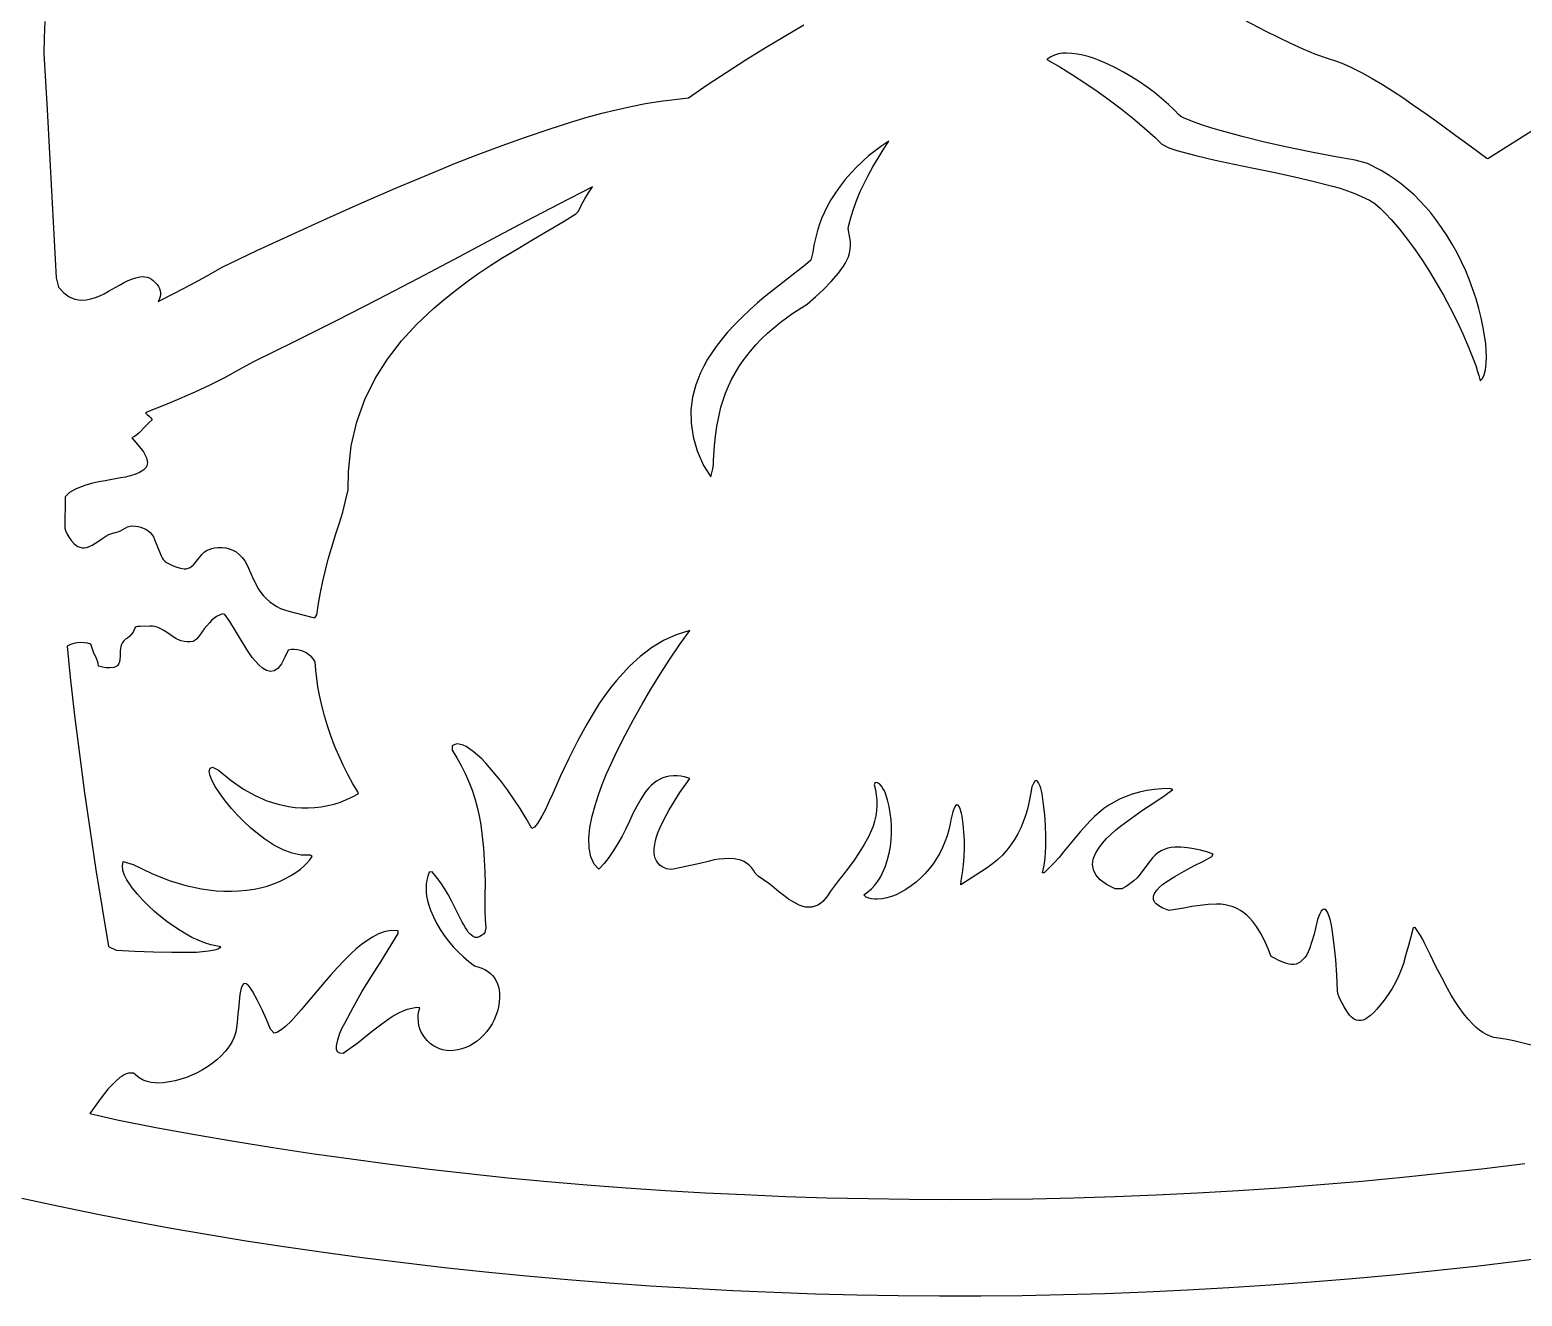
# Model space of a CAD drawing. Extents: x 0.2 to 24.2, y 0.4 to 12.4.
# Drawn here: x 7.4 to 15.11, y 0.4 to 6.94 of the extents above; entities that cross this region are included whole.
import ezdxf

# ---------------------------------------------------------------- set-up
doc = ezdxf.new("R2010")
doc.units = 0
doc.linetypes.add('0', pattern=[0])
doc.layers.add('1', color=7, linetype='0')

msp = doc.modelspace()

# ---------------------------------------------------------------- linework, layer by layer
at = {"layer": '1'}
for points in [[(13.352924, 7.160322), (13.785542, 6.933088), (13.848286, 6.900923), (13.911518, 6.870222), (13.975727, 6.841047), (14.040424, 6.813368), (14.106098, 6.791456), (14.150288, 6.778334), (14.18642, 6.76399), (14.223286, 6.74748), (14.278706, 6.718977), (14.333149, 6.688978), (14.38686, 6.657484), (14.439594, 6.624586), (14.491352, 6.590223), (14.542377, 6.554487), (14.617329, 6.501661), (14.691547, 6.448256), (14.765766, 6.39427), (14.839252, 6.339735), (14.925434, 6.277662), (14.930805, 6.275953), (15.187641, 6.436445)], [(7.48061, 6.983046), (7.477192, 6.900312), (7.475239, 6.817518), (7.492085, 6.527815), (7.508442, 6.238081), (7.524067, 5.948286), (7.539204, 5.658491), (7.550678, 5.61067), (7.578266, 5.58116), (7.606586, 5.560804), (7.635151, 5.548628), (7.664204, 5.543592), (7.693256, 5.54463), (7.71767, 5.550123), (7.74184, 5.557356), (7.765034, 5.566328), (7.787739, 5.576979), (7.809711, 5.589247), (7.866352, 5.621473), (7.886127, 5.633162), (7.906635, 5.643354), (7.927876, 5.652021), (7.949604, 5.659071), (7.971821, 5.664473), (7.984028, 5.665449), (7.996235, 5.664747), (8.008198, 5.662367), (8.019672, 5.658339), (8.030659, 5.652754), (8.040668, 5.645735), (8.061176, 5.624281), (8.068256, 5.614637), (8.073383, 5.603956), (8.076801, 5.592543), (8.078266, 5.580732), (8.077534, 5.56883), (8.074848, 5.557234), (8.070454, 5.546217), (8.066547, 5.53694), (8.150043, 5.579176), (8.232807, 5.622816), (8.314838, 5.66783), (8.396137, 5.714247), (8.396626, 5.71443), (8.575581, 5.799665), (8.755268, 5.883314), (8.935932, 5.965345), (9.117085, 6.045759), (9.298969, 6.124556), (9.481586, 6.201704), (9.600727, 6.250471), (9.7206, 6.297377), (9.841206, 6.34239), (9.962543, 6.385511), (10.084614, 6.42668), (10.207172, 6.465956), (10.281147, 6.488142), (10.355854, 6.508467), (10.431049, 6.52696), (10.506489, 6.543623), (10.582417, 6.558424), (10.658588, 6.571333), (10.80312, 6.588179), (10.900043, 6.654799), (10.997944, 6.719893), (11.097065, 6.783491), (11.196918, 6.845503), (11.297749, 6.905989), (11.399555, 6.964888)], [(15.168842, 1.693434), (15.099751, 1.710463), (15.065815, 1.718641), (15.031635, 1.725569), (14.997456, 1.731184), (14.962788, 1.735548), (14.942768, 1.743025), (14.923481, 1.752089), (14.90517, 1.762709), (14.887592, 1.774824), (14.871235, 1.788313), (14.855854, 1.803083), (14.830219, 1.831373), (14.806049, 1.860792), (14.7831, 1.891279), (14.761616, 1.922804), (14.741596, 1.955275), (14.723042, 1.98863), (14.692768, 2.045912), (14.662983, 2.103559), (14.634174, 2.161543), (14.605854, 2.219893), (14.594868, 2.241896), (14.582661, 2.26338), (14.569721, 2.284254), (14.555561, 2.304457), (14.54604, 2.302565), (14.533588, 2.256544), (14.521137, 2.210554), (14.508442, 2.164656), (14.495502, 2.118788), (14.48354, 2.085066), (14.469379, 2.052076), (14.453754, 2.019911), (14.436176, 1.988691), (14.416889, 1.958479), (14.395893, 1.929396), (14.373432, 1.901564), (14.35854, 1.882917), (14.342182, 1.865583), (14.324604, 1.849592), (14.305561, 1.835127), (14.296284, 1.829512), (14.28603, 1.825666), (14.275288, 1.823744), (14.264301, 1.823774), (14.253559, 1.825758), (14.243305, 1.829664), (14.234028, 1.83534), (14.225727, 1.842604), (14.217182, 1.85121), (14.20229, 1.872145), (14.188862, 1.893995), (14.176655, 1.916609), (14.165913, 1.939955), (14.156635, 1.963942), (14.15395, 1.978407), (14.15102, 2.0576), (14.145405, 2.136641), (14.137836, 2.215498), (14.127583, 2.294081), (14.12392, 2.316908), (14.118793, 2.33946), (14.111958, 2.361586), (14.103901, 2.383223), (14.096821, 2.394117), (14.088764, 2.399061), (14.080463, 2.397383), (14.071186, 2.38838), (14.06142, 2.371351), (14.051167, 2.345564), (14.043354, 2.307173), (14.033833, 2.269117), (14.022846, 2.231489), (14.010395, 2.194319), (14.003803, 2.178541), (13.995747, 2.163527), (13.985981, 2.149488), (13.974751, 2.13661), (13.962299, 2.124983), (13.951801, 2.119429), (13.940571, 2.115522), (13.928852, 2.113386), (13.916889, 2.113081), (13.90517, 2.114576), (13.893696, 2.117872), (13.872944, 2.125624), (13.85268, 2.13423), (13.832661, 2.14369), (13.813129, 2.153975), (13.79726, 2.194502), (13.779194, 2.234053), (13.75893, 2.272505), (13.736469, 2.309736), (13.715717, 2.337172), (13.702045, 2.353041), (13.686909, 2.367628), (13.670795, 2.380751), (13.653217, 2.392317), (13.634907, 2.402235), (13.61562, 2.410414), (13.5956, 2.416822), (13.575092, 2.421339), (13.55434, 2.423994), (13.529194, 2.425245), (13.487202, 2.422773), (13.44521, 2.418348), (13.403461, 2.41197), (13.362202, 2.403639), (13.283833, 2.391737), (13.266254, 2.397993), (13.249165, 2.406019), (13.233051, 2.415693), (13.218159, 2.426954), (13.212299, 2.433455), (13.208149, 2.440992), (13.205463, 2.449263), (13.204487, 2.457899), (13.205219, 2.466536), (13.21059, 2.48036), (13.222553, 2.496901), (13.236225, 2.512037), (13.251606, 2.525618), (13.268208, 2.537489), (13.315571, 2.567305), (13.363667, 2.595594), (13.412739, 2.622328), (13.462788, 2.647444), (13.506733, 2.671217), (13.513325, 2.683424), (13.48061, 2.694105), (13.447407, 2.703047), (13.413715, 2.710249), (13.37978, 2.71562), (13.3456, 2.719221), (13.315571, 2.719007), (13.296772, 2.717421), (13.278461, 2.713575), (13.260639, 2.707594), (13.243793, 2.699507), (13.227924, 2.689436), (13.213276, 2.677534), (13.200336, 2.664015), (13.187397, 2.648634), (13.150532, 2.59828), (13.136127, 2.578901), (13.120014, 2.560865), (13.102436, 2.544294), (13.083393, 2.52931), (13.063129, 2.516066), (13.041889, 2.504622), (13.006977, 2.503401), (12.962543, 2.526289), (12.92934, 2.550611), (12.906879, 2.576063), (12.894184, 2.602583), (12.890034, 2.629866), (12.89394, 2.657759), (12.904682, 2.686079), (12.921772, 2.714613), (12.941547, 2.739515), (12.962788, 2.763288), (12.985493, 2.785841), (13.009174, 2.807081), (13.034077, 2.826979), (13.090473, 2.868788), (13.147846, 2.909407), (13.205952, 2.948744), (13.265034, 2.98683), (13.305073, 3.016218), (13.287006, 3.022474), (13.247944, 3.020948), (13.209126, 3.017134), (13.170551, 3.011), (13.132465, 3.002638), (13.094868, 2.992018), (13.058002, 2.9792), (13.029438, 2.966322), (13.001606, 2.951765), (12.974751, 2.935591), (12.949116, 2.91783), (12.924213, 2.898542), (12.900776, 2.877821), (12.878559, 2.855726), (12.860249, 2.836683), (12.84267, 2.817244), (12.825336, 2.797346), (12.808491, 2.777052), (12.740864, 2.694166), (12.716938, 2.666029), (12.692036, 2.638655), (12.666401, 2.612043), (12.63979, 2.586256), (12.631489, 2.586287), (12.637348, 2.608961), (12.641987, 2.635298), (12.645649, 2.664686), (12.648579, 2.71977), (12.649311, 2.774946), (12.647602, 2.830091), (12.64394, 2.885145), (12.637592, 2.939955), (12.629292, 2.99449), (12.626118, 3.009047), (12.622211, 3.02339), (12.617329, 3.037458), (12.611713, 3.051222), (12.605366, 3.060163), (12.598774, 3.063093), (12.591694, 3.059462), (12.584614, 3.048597), (12.57729, 3.029921), (12.569721, 2.990736), (12.560932, 2.947981), (12.553364, 2.914869), (12.543842, 2.882246), (12.532368, 2.850203), (12.519184, 2.818892), (12.504047, 2.788404), (12.487202, 2.758833), (12.468891, 2.730268), (12.447407, 2.703535), (12.424458, 2.678205), (12.399555, 2.654402), (12.373432, 2.632215), (12.346088, 2.611738), (12.31728, 2.593061), (12.21059, 2.524977), (12.212543, 2.5446), (12.219379, 2.586164), (12.224262, 2.627974), (12.227436, 2.669966), (12.228901, 2.712049), (12.228413, 2.754164), (12.226215, 2.796217), (12.222309, 2.838118), (12.21645, 2.879835), (12.214008, 2.892469), (12.210835, 2.904921), (12.206684, 2.917097), (12.201557, 2.928938), (12.195698, 2.935835), (12.18935, 2.937086), (12.182758, 2.932203), (12.175678, 2.920546), (12.168598, 2.900862), (12.162739, 2.880812), (12.157856, 2.860426), (12.154194, 2.839827), (12.147602, 2.80821), (12.138813, 2.777052), (12.128071, 2.746534), (12.11562, 2.71678), (12.100971, 2.687849), (12.084858, 2.659925), (12.066792, 2.633101), (12.047016, 2.607466), (12.025776, 2.583143), (12.002827, 2.560255), (11.978657, 2.538832), (11.953266, 2.518995), (11.926411, 2.500837), (11.898579, 2.484449), (11.875874, 2.473372), (11.852436, 2.464308), (11.828266, 2.45735), (11.803608, 2.452528), (11.778461, 2.449934), (11.763569, 2.4503), (11.74892, 2.452406), (11.734516, 2.45619), (11.7206, 2.461592), (11.709858, 2.472273), (11.729877, 2.487654), (11.748432, 2.504683), (11.765522, 2.523237), (11.780903, 2.543196), (11.794575, 2.564405), (11.806293, 2.586683), (11.821186, 2.621473), (11.83144, 2.654615), (11.839741, 2.688307), (11.846088, 2.722456), (11.850239, 2.75691), (11.852192, 2.791548), (11.852192, 2.826246), (11.849995, 2.860884), (11.845844, 2.895338), (11.839497, 2.929457), (11.831196, 2.963148), (11.820698, 2.99626), (11.815083, 3.009657), (11.808002, 3.022413), (11.799702, 3.034376), (11.79018, 3.045393), (11.77895, 3.051893), (11.767719, 3.052626), (11.76186, 3.041548), (11.768696, 3.015272), (11.773335, 2.988508), (11.77602, 2.9615), (11.776264, 2.93434), (11.774555, 2.90724), (11.770893, 2.880384), (11.76479, 2.853895), (11.756733, 2.827955), (11.746723, 2.802748), (11.734516, 2.775434), (11.711079, 2.733107), (11.685932, 2.691755), (11.658833, 2.651533), (11.630512, 2.61244), (11.600239, 2.574568), (11.578754, 2.547194), (11.558002, 2.519392), (11.537495, 2.491224), (11.517719, 2.462629), (11.508198, 2.449751), (11.497211, 2.438215), (11.48476, 2.428205), (11.471088, 2.419935), (11.45644, 2.413496), (11.441059, 2.40901), (11.424213, 2.408308), (11.407368, 2.409986), (11.390766, 2.413984), (11.375141, 2.42021), (11.347553, 2.434797), (11.320942, 2.451124), (11.295551, 2.469099), (11.271137, 2.48863), (11.245014, 2.509962), (11.218403, 2.530592), (11.191303, 2.550459), (11.163471, 2.569593), (11.148579, 2.585554), (11.13979, 2.600142), (11.129292, 2.613539), (11.117085, 2.625532), (11.103657, 2.635939), (11.089008, 2.644575), (11.073383, 2.65135), (11.057026, 2.656141), (11.04018, 2.658888), (11.014301, 2.660048), (10.988422, 2.659468), (10.962543, 2.657148), (10.936909, 2.65312), (10.911518, 2.647352), (10.862934, 2.635359), (10.814106, 2.624037), (10.765278, 2.613295), (10.716206, 2.603224), (10.689838, 2.607008), (10.667377, 2.618086), (10.655903, 2.626875), (10.646137, 2.637342), (10.638081, 2.649275), (10.631977, 2.662336), (10.628071, 2.676191), (10.626606, 2.690474), (10.627094, 2.711348), (10.629292, 2.73213), (10.633198, 2.752638), (10.638813, 2.772779), (10.645893, 2.792433), (10.656879, 2.820143), (10.679829, 2.866835), (10.704731, 2.91258), (10.731342, 2.957319), (10.759907, 3.000959), (10.789936, 3.04347), (10.809956, 3.072737), (10.7831, 3.082167), (10.764057, 3.085249), (10.745014, 3.086744), (10.725971, 3.086653), (10.706684, 3.084944), (10.687885, 3.081648), (10.670795, 3.076185), (10.654438, 3.069044), (10.638813, 3.060286), (10.624165, 3.049971), (10.610737, 3.038252), (10.59853, 3.02519), (10.580708, 3.003248), (10.558002, 2.967146), (10.536518, 2.930098), (10.516987, 2.892164), (10.49892, 2.853437), (10.48061, 2.814405), (10.460835, 2.776075), (10.439594, 2.738508), (10.417133, 2.701796), (10.393208, 2.665937), (10.368549, 2.63484), (10.341694, 2.605024), (10.316303, 2.630354), (10.299702, 2.66905), (10.290913, 2.714064), (10.289692, 2.764662), (10.295307, 2.820143), (10.307026, 2.879835), (10.322163, 2.934553), (10.339252, 2.988661), (10.35854, 3.042097), (10.379536, 3.094801), (10.402485, 3.146711), (10.4352, 3.216993), (10.47646, 3.297895), (10.519428, 3.377943), (10.564106, 3.457075), (10.610249, 3.535322), (10.6581, 3.612623), (10.707417, 3.688948), (10.758198, 3.764265), (10.810444, 3.838545), (10.740376, 3.816023), (10.674458, 3.785444), (10.61269, 3.747694), (10.554585, 3.703596), (10.500141, 3.654066), (10.465961, 3.617872), (10.433002, 3.580366), (10.401752, 3.541639), (10.371723, 3.501722), (10.343403, 3.460676), (10.316792, 3.418592), (10.278461, 3.354689), (10.231342, 3.266432), (10.18642, 3.177076), (10.143452, 3.086683), (10.10268, 2.995314), (10.085346, 2.955793), (10.066792, 2.916975), (10.046528, 2.87892), (10.024799, 2.841658), (10.008686, 2.821882), (9.994526, 2.815596), (9.965717, 2.867201), (9.9352, 2.917799), (9.902729, 2.967268), (9.868793, 3.015608), (9.833149, 3.062727), (9.795795, 3.108564), (9.756977, 3.15309), (9.736469, 3.174574), (9.714985, 3.194777), (9.692036, 3.213606), (9.66811, 3.231001), (9.65517, 3.238813), (9.641254, 3.244947), (9.62685, 3.249342), (9.611958, 3.251905), (9.596821, 3.249647), (9.583393, 3.242109), (9.584126, 3.219923), (9.60854, 3.180677), (9.630756, 3.140333), (9.651264, 3.098951), (9.669819, 3.056654), (9.686176, 3.013533), (9.700581, 2.969679), (9.713032, 2.925154), (9.723042, 2.88014), (9.731098, 2.834669), (9.738911, 2.774336), (9.745258, 2.713789), (9.749653, 2.65312), (9.752338, 2.592329), (9.753315, 2.531477), (9.752583, 2.470625), (9.752094, 2.428724), (9.752583, 2.386824), (9.754292, 2.344954), (9.757221, 2.303144), (9.753071, 2.278852), (9.745014, 2.270277), (9.735981, 2.263014), (9.725727, 2.257215), (9.714741, 2.253035), (9.703266, 2.253279), (9.692768, 2.257826), (9.683002, 2.263899), (9.674458, 2.271376), (9.666889, 2.280073), (9.660786, 2.289778), (9.651997, 2.303297), (9.64394, 2.317122), (9.636127, 2.331251), (9.629047, 2.345655), (9.580463, 2.441938), (9.563618, 2.473921), (9.544819, 2.504988), (9.524799, 2.535048), (9.503071, 2.564039), (9.479877, 2.591841), (9.464497, 2.589796), (9.457661, 2.569746), (9.452778, 2.549208), (9.449848, 2.528303), (9.448627, 2.507185), (9.44936, 2.486067), (9.452045, 2.465101), (9.45644, 2.444441), (9.463032, 2.418776), (9.471577, 2.393049), (9.486469, 2.359114), (9.503559, 2.326063), (9.522358, 2.29405), (9.542866, 2.263136), (9.565083, 2.233473), (9.589008, 2.205091), (9.614643, 2.178175), (9.641743, 2.152723), (9.670063, 2.128859), (9.699848, 2.106642), (9.720844, 2.098951), (9.736958, 2.094099), (9.752338, 2.087324), (9.766743, 2.078749), (9.779926, 2.068495), (9.791889, 2.056684), (9.802143, 2.043531), (9.810932, 2.029219), (9.817768, 2.013929), (9.822895, 1.997938), (9.825825, 1.981428), (9.828022, 1.962111), (9.828754, 1.94206), (9.826557, 1.91844), (9.822651, 1.895063), (9.817036, 1.872053), (9.809467, 1.849562), (9.80019, 1.827742), (9.789448, 1.806684), (9.776752, 1.786543), (9.762836, 1.767408), (9.747456, 1.749434), (9.73061, 1.73271), (9.712543, 1.71736), (9.694477, 1.704634), (9.67519, 1.693617), (9.654926, 1.684462), (9.63393, 1.677198), (9.612446, 1.671888), (9.590473, 1.668623), (9.571918, 1.668013), (9.553608, 1.669477), (9.535297, 1.672926), (9.517719, 1.678389), (9.500629, 1.685743), (9.484516, 1.694929), (9.469624, 1.705824), (9.455952, 1.718306), (9.443745, 1.732222), (9.433247, 1.747389), (9.424213, 1.763624), (9.417133, 1.780745), (9.412251, 1.798536), (9.409077, 1.816786), (9.407856, 1.835249), (9.408833, 1.853743), (9.411762, 1.871992), (9.416889, 1.889814), (9.400532, 1.890333), (9.376118, 1.886122), (9.351948, 1.879896), (9.32851, 1.871687), (9.306049, 1.861555), (9.284321, 1.849592), (9.263569, 1.835859), (9.221333, 1.805067), (9.179585, 1.773603), (9.138569, 1.741499), (9.097797, 1.708723), (9.020893, 1.654127), (9.003315, 1.654585), (8.99184, 1.661665), (8.986225, 1.674818), (8.985981, 1.693403), (8.993305, 1.723829), (9.002827, 1.753584), (9.014545, 1.782515), (9.028706, 1.810469), (9.072407, 1.891401), (9.118061, 1.971205), (9.165668, 2.049849), (9.215229, 2.127241), (9.305561, 2.272749), (9.305561, 2.287184), (9.272358, 2.288801), (9.238422, 2.283064), (9.203754, 2.270674), (9.172993, 2.254255), (9.143452, 2.235884), (9.115131, 2.21562), (9.088032, 2.193556), (9.062641, 2.169783), (9.026752, 2.134321), (8.991596, 2.097853), (8.957661, 2.060438), (8.924702, 2.022108), (8.829975, 1.909132), (8.804829, 1.87892), (8.778706, 1.849562), (8.751606, 1.821058), (8.72353, 1.79347), (8.701557, 1.775679), (8.681782, 1.763929), (8.664448, 1.758802), (8.645649, 1.779799), (8.624897, 1.829878), (8.602436, 1.879255), (8.57851, 1.92787), (8.552876, 1.97563), (8.546284, 1.986372), (8.538715, 1.996382), (8.53017, 2.005537), (8.520649, 2.013746), (8.512836, 2.015791), (8.506245, 2.013197), (8.500629, 2.006361), (8.49477, 1.991011), (8.490376, 1.975172), (8.48769, 1.958998), (8.486225, 1.94264), (8.482319, 1.899946), (8.477924, 1.857283), (8.473042, 1.81465), (8.46767, 1.772108), (8.462543, 1.752638), (8.455708, 1.733656), (8.447163, 1.715315), (8.437153, 1.697737), (8.425922, 1.681044), (8.413227, 1.665358), (8.391254, 1.641493), (8.368793, 1.621107), (8.345112, 1.602064), (8.32021, 1.584486), (8.294575, 1.568434), (8.267719, 1.553938), (8.240131, 1.541059), (8.212055, 1.529829), (8.183247, 1.520338), (8.153706, 1.512556), (8.12392, 1.506544), (8.093891, 1.502333), (8.072407, 1.500959), (8.050678, 1.501692), (8.029194, 1.504499), (8.008198, 1.509352), (7.98769, 1.516249), (7.967182, 1.527632), (7.938129, 1.55113), (7.925678, 1.552351), (7.913227, 1.551466), (7.90102, 1.548475), (7.889545, 1.543501), (7.879047, 1.536634), (7.868305, 1.52928), (7.846577, 1.51042), (7.825825, 1.4904), (7.806538, 1.469252), (7.788227, 1.447065), (7.771137, 1.423872), (7.713276, 1.34358), (7.853657, 1.31056), (8.054096, 1.27223), (8.255024, 1.235762), (8.455952, 1.201185), (8.657612, 1.168501), (8.859272, 1.137739), (9.06142, 1.108839), (9.263569, 1.081831), (9.466206, 1.056746), (9.668842, 1.033552), (9.871967, 1.012251), (10.075092, 0.992872), (10.278461, 0.975386), (10.481831, 0.959822), (10.685444, 0.94618), (10.889301, 0.934431), (11.093159, 0.924604), (11.305561, 0.915785), (11.518208, 0.908918), (11.730854, 0.903944), (11.943501, 0.900892), (12.156147, 0.899794), (12.368793, 0.900618), (12.581196, 0.903364), (12.793842, 0.908033), (13.006489, 0.914625), (13.218891, 0.92314), (13.431293, 0.933577), (13.643696, 0.945936), (13.855854, 0.960249), (14.067768, 0.976454), (14.279682, 0.994581), (14.491352, 1.014631), (14.702778, 1.036604), (14.914204, 1.060469), (15.121479, 1.086256)], [(15.292866, 0.606459), (15.081196, 0.579298), (14.869038, 0.55406), (14.656879, 0.530745), (14.444477, 0.509321), (14.232075, 0.48982), (14.019184, 0.472242), (13.806293, 0.456587), (13.593159, 0.442823), (13.380024, 0.431013), (13.166889, 0.421125), (12.95351, 0.41313), (12.740131, 0.407087), (12.526752, 0.402967), (12.313374, 0.40077), (12.099751, 0.400465), (11.886372, 0.402113), (11.672993, 0.405684), (11.45937, 0.411177), (11.246235, 0.418623), (11.032856, 0.427961), (10.819721, 0.439222), (10.606586, 0.452406), (10.393696, 0.467512), (10.180805, 0.484541), (9.968159, 0.503492), (9.755756, 0.524336), (9.543598, 0.547132), (9.33144, 0.571821), (9.11977, 0.598402), (8.9081, 0.626936), (8.713764, 0.654982), (8.519672, 0.684919), (8.325825, 0.716749), (8.132221, 0.750502), (7.939106, 0.786146), (7.746235, 0.823652), (7.553852, 0.863081), (7.361958, 0.904371)]]:
    msp.add_lwpolyline(points, dxfattribs=at)
for points in [[(13.2477, 6.349867), (13.284565, 6.329786), (13.325336, 6.316908), (13.423725, 6.290876), (13.522358, 6.266981), (13.621723, 6.245222), (13.721577, 6.225599), (13.824116, 6.205244), (13.926167, 6.182966), (14.027729, 6.158827), (14.129047, 6.132826), (14.16811, 6.12129), (14.206928, 6.108229), (14.245014, 6.093641), (14.282612, 6.077559), (14.319477, 6.060041), (14.347309, 6.041975), (14.375141, 6.018446), (14.403461, 5.991285), (14.432514, 5.960768), (14.475483, 5.909498), (14.516987, 5.856855), (14.556538, 5.8029), (14.594379, 5.747663), (14.630512, 5.691236), (14.664692, 5.63368), (14.701801, 5.569166), (14.737202, 5.503584), (14.770649, 5.437056), (14.802143, 5.369581), (14.831928, 5.301252), (14.859516, 5.2321), (14.868305, 5.206343), (14.876606, 5.180342), (14.884174, 5.154127), (14.890766, 5.127729), (14.902973, 5.138777), (14.912495, 5.157881), (14.919331, 5.18434), (14.922504, 5.217604), (14.923725, 5.25099), (14.922993, 5.284376), (14.920307, 5.317671), (14.915913, 5.350782), (14.907368, 5.40135), (14.89687, 5.451582), (14.884418, 5.501387), (14.870014, 5.550673), (14.854145, 5.599409), (14.836079, 5.647505), (14.816547, 5.694868), (14.795063, 5.741499), (14.77187, 5.787275), (14.746967, 5.832167), (14.720356, 5.876081), (14.69228, 5.918959), (14.662495, 5.960768), (14.636372, 5.994123), (14.609028, 6.026289), (14.580219, 6.057203), (14.549946, 6.086805), (14.518452, 6.115065), (14.485737, 6.14192), (14.451801, 6.16728), (14.416889, 6.191145), (14.381001, 6.213453), (14.3102, 6.24922), (14.245258, 6.266615), (14.128071, 6.287001), (14.011127, 6.309431), (13.894672, 6.333845), (13.778706, 6.360304), (13.663227, 6.388716), (13.548237, 6.419142), (13.500385, 6.432875), (13.453022, 6.448347), (13.406147, 6.465528), (13.360004, 6.484419), (13.345844, 6.491804), (13.333637, 6.502211), (13.31728, 6.52046), (13.282612, 6.553389), (13.246723, 6.584974), (13.20937, 6.615126), (13.171284, 6.643843), (13.131733, 6.671095), (13.09145, 6.696791), (13.05019, 6.7209), (13.007954, 6.743422), (12.964985, 6.764296), (12.92104, 6.783522), (12.894428, 6.793684), (12.867573, 6.802198), (12.839985, 6.809065), (12.811909, 6.814253), (12.783833, 6.817762), (12.755512, 6.819532), (12.73476, 6.818342), (12.714497, 6.814802), (12.694477, 6.808943), (12.675434, 6.800825), (12.65395, 6.786207), (12.7206, 6.747908), (12.78603, 6.70793), (12.850727, 6.666304), (12.91396, 6.622999), (12.97646, 6.578108), (13.037495, 6.53163), (13.097553, 6.483595), (13.156147, 6.434034), (13.21352, 6.382978)], [(11.61269, 5.732771), (11.621967, 5.750044), (11.629292, 5.768171), (11.634663, 5.78694), (11.638325, 5.806196), (11.640034, 5.825666), (11.639545, 5.845228), (11.637348, 5.864668), (11.628803, 5.913801), (11.631245, 5.931654), (11.643208, 5.975843), (11.657368, 6.019484), (11.673237, 6.062483), (11.690815, 6.10475), (11.710346, 6.146223), (11.731586, 6.186811), (11.756489, 6.2321), (11.782368, 6.276747), (11.809467, 6.320753), (11.837543, 6.364058), (11.801655, 6.340528), (11.767231, 6.315351), (11.733784, 6.288588), (11.701557, 6.260298), (11.670795, 6.230513), (11.641254, 6.199354), (11.613422, 6.166853), (11.587055, 6.133101), (11.562397, 6.098158), (11.539204, 6.062086), (11.521626, 6.030653), (11.505512, 5.998365), (11.491352, 5.965284), (11.478657, 5.931471), (11.467915, 5.897078), (11.459126, 5.862165), (11.451801, 5.826826), (11.446674, 5.791151), (11.434711, 5.750807), (11.407368, 5.726881), (11.203022, 5.56526), (11.16103, 5.530409), (11.120502, 5.494184), (11.080952, 5.456587), (11.042866, 5.417677), (11.006001, 5.377516), (10.9706, 5.336134), (10.94643, 5.304548), (10.923725, 5.271864), (10.902485, 5.238111), (10.882954, 5.203413), (10.865131, 5.16783), (10.841206, 5.106703), (10.824848, 5.043165), (10.816303, 4.977278), (10.817036, 4.908979), (10.82729, 4.838331), (10.84853, 4.765333), (10.881977, 4.690046), (10.918842, 4.631117), (10.924946, 4.652082), (10.92934, 4.673445), (10.93227, 4.695082), (10.933247, 4.716871), (10.934711, 4.740126), (10.937885, 4.790846), (10.943256, 4.841413), (10.950581, 4.891706), (10.959858, 4.941664), (10.971333, 4.991194), (10.982563, 5.027723), (10.995502, 5.063643), (11.010151, 5.09889), (11.026752, 5.133345), (11.044819, 5.166945), (11.064594, 5.199598), (11.086079, 5.231245), (11.12392, 5.280806), (11.151997, 5.31288), (11.181538, 5.343733), (11.212299, 5.373243), (11.244282, 5.401411), (11.277485, 5.428175), (11.343403, 5.475996), (11.417377, 5.522871), (11.459614, 5.560377), (11.500385, 5.599501), (11.539692, 5.64015), (11.577534, 5.682264), (11.587055, 5.69438), (11.596088, 5.706831), (11.604633, 5.719648)], [(7.584126, 4.366713), (7.587055, 4.354597), (7.596088, 4.336042), (7.606831, 4.318373), (7.618793, 4.30168), (7.632465, 4.286116), (7.64101, 4.278486), (7.650776, 4.272413), (7.661274, 4.268049), (7.672504, 4.265547), (7.683979, 4.264967), (7.69521, 4.26634), (7.706196, 4.269606), (7.725727, 4.27931), (7.74477, 4.290083), (7.763081, 4.301924), (7.780659, 4.314802), (7.795063, 4.324781), (7.810444, 4.33296), (7.826801, 4.339186), (7.843647, 4.343367), (7.857563, 4.346998), (7.870991, 4.352125), (7.883686, 4.358656), (7.895649, 4.36656), (7.9081, 4.372511), (7.921284, 4.376326), (7.934956, 4.377943), (7.948627, 4.377302), (7.962055, 4.374434), (7.975971, 4.371626), (7.989155, 4.367018), (8.00185, 4.360731), (8.013569, 4.352858), (8.024067, 4.343519), (8.033344, 4.332899), (8.041401, 4.32115), (8.047504, 4.308485), (8.080952, 4.222792), (8.085835, 4.213057), (8.092182, 4.204176), (8.099751, 4.196302), (8.108295, 4.18965), (8.125385, 4.179945), (8.143208, 4.171736), (8.161762, 4.165144), (8.180805, 4.160139), (8.200092, 4.156843), (8.210835, 4.157087), (8.221333, 4.159315), (8.231342, 4.163465), (8.240376, 4.169386), (8.248188, 4.176893), (8.292377, 4.23271), (8.303608, 4.242292), (8.315815, 4.250349), (8.328999, 4.256788), (8.342915, 4.261518), (8.357319, 4.264387), (8.376362, 4.266584), (8.395405, 4.266554), (8.414448, 4.264296), (8.433002, 4.25984), (8.451069, 4.253279), (8.468159, 4.244642), (8.48476, 4.230543), (8.499653, 4.214766), (8.512592, 4.197462), (8.523823, 4.178846), (8.532856, 4.159132), (8.544575, 4.132124), (8.556782, 4.10536), (8.569477, 4.078871), (8.582905, 4.052687), (8.595356, 4.034376), (8.609272, 4.017195), (8.624653, 4.001265), (8.641499, 3.986708), (8.659321, 3.973616), (8.67812, 3.962111), (8.698139, 3.952253), (8.718647, 3.944105), (8.739887, 3.937757), (8.85976, 3.90724), (8.874165, 3.902388), (8.884663, 3.918287), (8.893208, 3.976454), (8.903461, 4.034346), (8.91518, 4.091932), (8.928852, 4.149122), (8.943989, 4.205915), (8.960835, 4.262251), (8.98354, 4.337111), (9.00185, 4.39311), (9.018452, 4.449659), (9.033344, 4.506697), (9.046528, 4.564161), (9.048969, 4.65901), (9.062641, 4.791273), (9.09145, 4.915083), (9.133198, 5.030806), (9.186909, 5.138807), (9.250629, 5.239332), (9.322895, 5.332777), (9.401997, 5.419538), (9.486469, 5.4998), (9.54311, 5.547865), (9.601215, 5.594343), (9.660297, 5.639174), (9.720844, 5.682356), (9.782612, 5.723829), (9.845356, 5.763594), (9.923969, 5.811262), (10.003071, 5.858503), (10.082172, 5.905317), (10.161762, 5.951704), (10.222065, 5.989393), (10.235737, 6.002546), (10.251362, 6.035261), (10.268452, 6.067152), (10.287251, 6.098158), (10.307514, 6.128187), (10.134418, 6.039625), (9.962055, 5.949873), (9.79018, 5.858931), (9.619038, 5.766768), (9.408588, 5.654737), (9.197163, 5.544538), (8.98476, 5.436201), (8.771381, 5.329695), (8.55727, 5.22508), (8.483051, 5.183088), (8.407856, 5.142897), (8.331684, 5.104567), (8.254536, 5.068068), (8.176655, 5.033461), (8.098042, 5.000776), (8.018452, 4.969984), (7.999897, 4.961958), (8.009418, 4.953566), (8.018452, 4.944715), (8.027241, 4.935408), (8.035297, 4.925703), (8.019672, 4.912184), (8.00478, 4.898024), (7.990376, 4.883192), (7.976704, 4.867781), (7.966206, 4.857374), (7.954975, 4.847914), (7.942768, 4.83946), (7.930073, 4.832045), (7.961079, 4.797255), (7.989643, 4.760542), (8.005512, 4.72978), (8.010395, 4.704359), (8.005268, 4.683577), (7.991108, 4.666761), (7.969624, 4.653242), (7.945942, 4.643782), (7.921772, 4.636), (7.897114, 4.629927), (7.871967, 4.625593), (7.791401, 4.611158), (7.759907, 4.605757), (7.728901, 4.598677), (7.698139, 4.589949), (7.667866, 4.579573), (7.638325, 4.567579), (7.60854, 4.549665), (7.584858, 4.527601)], [(7.809467, 2.206678), (7.849506, 2.186872), (7.94521, 2.181288), (8.040913, 2.177687), (8.136616, 2.176008), (8.232319, 2.176313), (8.263569, 2.17732), (8.294575, 2.179701), (8.325581, 2.183485), (8.356342, 2.188643), (8.365131, 2.19084), (8.373676, 2.194227), (8.381733, 2.198774), (8.389057, 2.204329), (8.337543, 2.214582), (8.30434, 2.225477), (8.272114, 2.238295), (8.240376, 2.253004), (8.209858, 2.269545), (8.180073, 2.287825), (8.145161, 2.310591), (8.111225, 2.334852), (8.078266, 2.360487), (8.046528, 2.387526), (8.01601, 2.415846), (7.986713, 2.445478), (7.958637, 2.476301), (7.931782, 2.508284), (7.916889, 2.529066), (7.90395, 2.551069), (7.892719, 2.57411), (7.883686, 2.598036), (7.881001, 2.62306), (7.885395, 2.644606), (7.937153, 2.629316), (8.032612, 2.583387), (8.123188, 2.547712), (8.208881, 2.521528), (8.289692, 2.50392), (8.365131, 2.494032), (8.404438, 2.49156), (8.443745, 2.491163), (8.483051, 2.492842), (8.522358, 2.496626), (8.561176, 2.502455), (8.594868, 2.509321), (8.627827, 2.518263), (8.660542, 2.529188), (8.69228, 2.542097), (8.723286, 2.556929), (8.753315, 2.573622), (8.782124, 2.592115), (8.800434, 2.605726), (8.818012, 2.620619), (8.834126, 2.636732), (8.849262, 2.653944), (8.860493, 2.67082), (8.849995, 2.678083), (8.804829, 2.678205), (8.757954, 2.687696), (8.71059, 2.705427), (8.662739, 2.730116), (8.615864, 2.760542), (8.57851, 2.789015), (8.542622, 2.819197), (8.508198, 2.851057), (8.475239, 2.884474), (8.443989, 2.919416), (8.414204, 2.955824), (8.386372, 2.993544), (8.360249, 3.032545), (8.34267, 3.065229), (8.331928, 3.092726), (8.328266, 3.113783), (8.333393, 3.12718), (8.346821, 3.131727), (8.377583, 3.116224), (8.44228, 3.062727), (8.505512, 3.01927), (8.567036, 2.984999), (8.62685, 2.959059), (8.684467, 2.940596), (8.739399, 2.928816), (8.772846, 2.924208), (8.806782, 2.921736), (8.840473, 2.921431), (8.874409, 2.923262), (8.9081, 2.927259), (8.941303, 2.933393), (8.974018, 2.941633), (9.006489, 2.951948), (9.037983, 2.964277), (9.068501, 2.97859), (9.098286, 2.994856), (9.099506, 2.999372), (9.071674, 3.046217), (9.045307, 3.093977), (9.020649, 3.142653), (8.997944, 3.192183), (8.976704, 3.242445), (8.957417, 3.29344), (8.939838, 3.345076), (8.924213, 3.397291), (8.910297, 3.450026), (8.898335, 3.503218), (8.890522, 3.546309), (8.884418, 3.589643), (8.87978, 3.633162), (8.876606, 3.676832), (8.867329, 3.690199), (8.856586, 3.702345), (8.844135, 3.712996), (8.830708, 3.722029), (8.816303, 3.729322), (8.800922, 3.734724), (8.785053, 3.738173), (8.768696, 3.739607), (8.752583, 3.738997), (8.736469, 3.736341), (8.7206, 3.699446), (8.702778, 3.665144), (8.684223, 3.642378), (8.664692, 3.629988), (8.644917, 3.626875), (8.624653, 3.631941), (8.604145, 3.644026), (8.58559, 3.661116), (8.568256, 3.679365), (8.551899, 3.698744), (8.537006, 3.719099), (8.523579, 3.7404), (8.43642, 3.884779), (8.410053, 3.921186), (8.397114, 3.923384), (8.381733, 3.917524), (8.367085, 3.909895), (8.353413, 3.900618), (8.340961, 3.889784), (8.329975, 3.877577), (8.316547, 3.861982), (8.303608, 3.84593), (8.291401, 3.829451), (8.279682, 3.812574), (8.272846, 3.803389), (8.265034, 3.794996), (8.256245, 3.78755), (8.246723, 3.78108), (8.231342, 3.779036), (8.215717, 3.778852), (8.200336, 3.780531), (8.1852, 3.78404), (8.170795, 3.789351), (8.156879, 3.79637), (8.14394, 3.804976), (8.126606, 3.81703), (8.109272, 3.828688), (8.09145, 3.839888), (8.073383, 3.85066), (8.06142, 3.855513), (8.048725, 3.858656), (8.035786, 3.86009), (8.022846, 3.859724), (7.972797, 3.858503), (7.965961, 3.858839), (7.959126, 3.857985), (7.952534, 3.856001), (7.94643, 3.852919), (7.942524, 3.840406), (7.936665, 3.828718), (7.928608, 3.818251), (7.919086, 3.809278), (7.906879, 3.798811), (7.897358, 3.792463), (7.889057, 3.784742), (7.882221, 3.775801), (7.876606, 3.765882), (7.8727, 3.755232), (7.870502, 3.744123), (7.870014, 3.732771), (7.86977, 3.718153), (7.868793, 3.703535), (7.867573, 3.688978), (7.86562, 3.674482), (7.86269, 3.666609), (7.858295, 3.65959), (7.852192, 3.653791), (7.845112, 3.649488), (7.837055, 3.646955), (7.817036, 3.645124), (7.79726, 3.645735), (7.777485, 3.648756), (7.758198, 3.654188), (7.755512, 3.667372), (7.75185, 3.680281), (7.747211, 3.692884), (7.741596, 3.705122), (7.734272, 3.720045), (7.727924, 3.735487), (7.722797, 3.751387), (7.718891, 3.767591), (7.701557, 3.772139), (7.683735, 3.774733), (7.665668, 3.775312), (7.647602, 3.773848), (7.630024, 3.770399), (7.61269, 3.764967), (7.596333, 3.757673), (7.602192, 3.684309), (7.610981, 3.597548), (7.634174, 3.398146), (7.659077, 3.198957), (7.685688, 2.999983), (7.714008, 2.801252), (7.744038, 2.602797), (7.77602, 2.404585)]]:
    msp.add_lwpolyline(points, close=True, dxfattribs=at)

doc.saveas('drawing.dxf')
